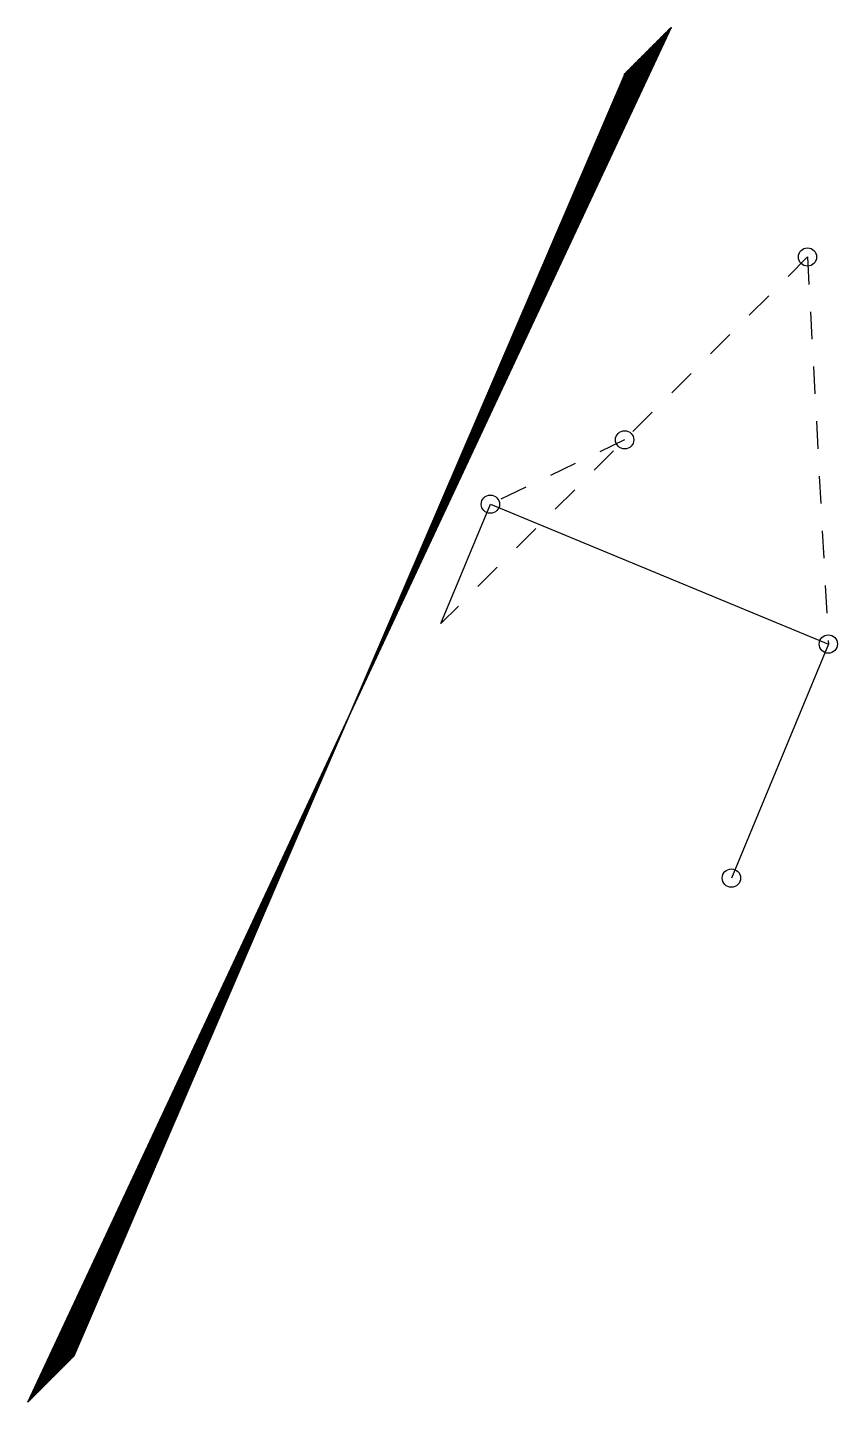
# Model space of a CAD drawing. Header units: millimetres. Extents: x -4.5 to 4.3, y -8.5 to 6.5.
import ezdxf

# ---------------------------------------------------------------- set-up
doc = ezdxf.new("R2010")
doc.units = ezdxf.units.MM
doc.linetypes.add('DASH', pattern=[0.6, 0.3, -0.3])

msp = doc.modelspace()

# ---------------------------------------------------------------- linework, layer by layer
at = {"layer": 'Sketch', "color": 255, "linetype": 'DASH'}
for p, q in [((4.01, 4.01), (0, 0)), ((4.01, 4.01), (4.238, -0.224)), ((2.01, 2.01), (0.542, 1.306)), ((2.01, 2.01), (0.542, 1.306)), ((2.01, 2.01), (0.542, 1.306)), ((2.01, 2.01), (0.542, 1.306)), ((2.01, 2.01), (0.542, 1.306)), ((2.01, 2.01), (0.542, 1.306))]:
    msp.add_line(p, q, dxfattribs=at)
at = {"layer": 'Sketch', "color": 1}
for p, q in [((0, 0), (0.542, 1.306)), ((0.542, 1.306), (4.238, -0.224)), ((4.238, -0.224), (3.178, -2.784))]:
    msp.add_line(p, q, dxfattribs=at)
at = {"layer": 'Sketch', "color": 3}
for points in [[(2.52, 6.52), (-4.52, -8.52)], [(2.516, 6.516), (-4.516, -8.516)], [(2.512, 6.512), (-4.512, -8.512)], [(2.508, 6.508), (-4.508, -8.508)], [(2.504, 6.504), (-4.504, -8.504)], [(2.5, 6.5), (-4.5, -8.5)], [(2.496, 6.496), (-4.496, -8.496)], [(2.492, 6.492), (-4.492, -8.492)], [(2.488, 6.488), (-4.488, -8.488)], [(2.484, 6.484), (-4.484, -8.484)], [(2.48, 6.48), (-4.48, -8.48)], [(2.476, 6.476), (-4.476, -8.476)], [(2.472, 6.472), (-4.472, -8.472)], [(2.468, 6.468), (-4.468, -8.468)], [(2.464, 6.464), (-4.464, -8.464)], [(2.46, 6.46), (-4.46, -8.46)], [(2.456, 6.456), (-4.456, -8.456)], [(2.452, 6.452), (-4.452, -8.452)], [(2.448, 6.448), (-4.448, -8.448)], [(2.444, 6.444), (-4.444, -8.444)], [(2.44, 6.44), (-4.44, -8.44)], [(2.436, 6.436), (-4.436, -8.436)], [(2.432, 6.432), (-4.432, -8.432)], [(2.428, 6.428), (-4.428, -8.428)], [(2.424, 6.424), (-4.424, -8.424)], [(2.42, 6.42), (-4.42, -8.42)], [(2.416, 6.416), (-4.416, -8.416)], [(2.412, 6.412), (-4.412, -8.412)], [(2.408, 6.408), (-4.408, -8.408)], [(2.404, 6.404), (-4.404, -8.404)], [(2.4, 6.4), (-4.4, -8.4)], [(2.396, 6.396), (-4.396, -8.396)], [(2.392, 6.392), (-4.392, -8.392)], [(2.388, 6.388), (-4.388, -8.388)], [(2.384, 6.384), (-4.384, -8.384)], [(2.38, 6.38), (-4.38, -8.38)], [(2.376, 6.376), (-4.376, -8.376)], [(2.372, 6.372), (-4.372, -8.372)], [(2.368, 6.368), (-4.368, -8.368)], [(2.364, 6.364), (-4.364, -8.364)], [(2.36, 6.36), (-4.36, -8.36)], [(2.356, 6.356), (-4.356, -8.356)], [(2.352, 6.352), (-4.352, -8.352)], [(2.348, 6.348), (-4.348, -8.348)], [(2.344, 6.344), (-4.344, -8.344)], [(2.34, 6.34), (-4.34, -8.34)], [(2.336, 6.336), (-4.336, -8.336)], [(2.332, 6.332), (-4.332, -8.332)], [(2.328, 6.328), (-4.328, -8.328)], [(2.324, 6.324), (-4.324, -8.324)], [(2.32, 6.32), (-4.32, -8.32)], [(2.316, 6.316), (-4.316, -8.316)], [(2.312, 6.312), (-4.312, -8.312)], [(2.308, 6.308), (-4.308, -8.308)], [(2.304, 6.304), (-4.304, -8.304)], [(2.3, 6.3), (-4.3, -8.3)], [(2.296, 6.296), (-4.296, -8.296)], [(2.292, 6.292), (-4.292, -8.292)], [(2.288, 6.288), (-4.288, -8.288)], [(2.284, 6.284), (-4.284, -8.284)], [(2.28, 6.28), (-4.28, -8.28)], [(2.276, 6.276), (-4.276, -8.276)], [(2.272, 6.272), (-4.272, -8.272)], [(2.268, 6.268), (-4.268, -8.268)], [(2.264, 6.264), (-4.264, -8.264)], [(2.26, 6.26), (-4.26, -8.26)], [(2.256, 6.256), (-4.256, -8.256)], [(2.252, 6.252), (-4.252, -8.252)], [(2.248, 6.248), (-4.248, -8.248)], [(2.244, 6.244), (-4.244, -8.244)], [(2.24, 6.24), (-4.24, -8.24)], [(2.236, 6.236), (-4.236, -8.236)], [(2.232, 6.232), (-4.232, -8.232)], [(2.228, 6.228), (-4.228, -8.228)], [(2.224, 6.224), (-4.224, -8.224)], [(2.22, 6.22), (-4.22, -8.22)], [(2.216, 6.216), (-4.216, -8.216)], [(2.212, 6.212), (-4.212, -8.212)], [(2.208, 6.208), (-4.208, -8.208)], [(2.204, 6.204), (-4.204, -8.204)], [(2.2, 6.2), (-4.2, -8.2)], [(2.196, 6.196), (-4.196, -8.196)], [(2.192, 6.192), (-4.192, -8.192)], [(2.188, 6.188), (-4.188, -8.188)], [(2.184, 6.184), (-4.184, -8.184)], [(2.18, 6.18), (-4.18, -8.18)], [(2.176, 6.176), (-4.176, -8.176)], [(2.172, 6.172), (-4.172, -8.172)], [(2.168, 6.168), (-4.168, -8.168)], [(2.164, 6.164), (-4.164, -8.164)], [(2.16, 6.16), (-4.16, -8.16)], [(2.156, 6.156), (-4.156, -8.156)], [(2.152, 6.152), (-4.152, -8.152)], [(2.148, 6.148), (-4.148, -8.148)], [(2.144, 6.144), (-4.144, -8.144)], [(2.14, 6.14), (-4.14, -8.14)], [(2.136, 6.136), (-4.136, -8.136)], [(2.132, 6.132), (-4.132, -8.132)], [(2.128, 6.128), (-4.128, -8.128)], [(2.124, 6.124), (-4.124, -8.124)], [(2.12, 6.12), (-4.12, -8.12)], [(2.116, 6.116), (-4.116, -8.116)], [(2.112, 6.112), (-4.112, -8.112)], [(2.108, 6.108), (-4.108, -8.108)], [(2.104, 6.104), (-4.104, -8.104)], [(2.1, 6.1), (-4.1, -8.1)], [(2.096, 6.096), (-4.096, -8.096)], [(2.092, 6.092), (-4.092, -8.092)], [(2.088, 6.088), (-4.088, -8.088)], [(2.084, 6.084), (-4.084, -8.084)], [(2.08, 6.08), (-4.08, -8.08)], [(2.076, 6.076), (-4.076, -8.076)], [(2.072, 6.072), (-4.072, -8.072)], [(2.068, 6.068), (-4.068, -8.068)], [(2.064, 6.064), (-4.064, -8.064)], [(2.06, 6.06), (-4.06, -8.06)], [(2.056, 6.056), (-4.056, -8.056)], [(2.052, 6.052), (-4.052, -8.052)], [(2.048, 6.048), (-4.048, -8.048)], [(2.044, 6.044), (-4.044, -8.044)], [(2.04, 6.04), (-4.04, -8.04)], [(2.036, 6.036), (-4.036, -8.036)], [(2.032, 6.032), (-4.032, -8.032)], [(2.028, 6.028), (-4.028, -8.028)]]:
    msp.add_lwpolyline(points, dxfattribs=at)
at = {"layer": 'Sketch', "color": 30}
msp.add_lwpolyline([(2.024, 6.024), (-4.024, -8.024)], dxfattribs=at)
at = {"layer": 'Sketch', "color": 1}
msp.add_lwpolyline([(2.02, 6.02), (-4.02, -8.02)], dxfattribs=at)
at = {"layer": 'Sketch', "color": 32}
msp.add_lwpolyline([(2.016, 6.016), (-4.016, -8.016)], dxfattribs=at)
at = {"layer": 'Sketch', "color": 0}
msp.add_lwpolyline([(2.012, 6.012), (-4.012, -8.012)], dxfattribs=at)
at = {"layer": 'Sketch', "color": 1}
for centre in [(4.01, 4.01), (4.01, 4.01), (2.01, 2.01), (2.01, 2.01), (2.01, 2.01), (2.01, 2.01), (2.01, 2.01), (2.01, 2.01), (0.542, 1.306), (4.238, -0.224), (3.178, -2.784)]:
    msp.add_circle(centre, 0.1, dxfattribs=at)
at = {"layer": 'Sketch', "color": 3}
for p in [(2.47, 6.47), (2.474, 6.474), (2.478, 6.478), (2.482, 6.482), (2.486, 6.486), (2.49, 6.49), (2.494, 6.494), (2.498, 6.498), (2.502, 6.502), (2.506, 6.506), (2.51, 6.51), (2.514, 6.514), (2.518, 6.518), (2.318, 6.318), (2.322, 6.322), (2.326, 6.326), (2.33, 6.33), (2.334, 6.334), (2.338, 6.338), (2.342, 6.342), (2.346, 6.346), (2.35, 6.35), (2.354, 6.354), (2.358, 6.358), (2.362, 6.362), (2.366, 6.366), (2.37, 6.37), (2.374, 6.374), (2.378, 6.378), (2.382, 6.382), (2.386, 6.386), (2.39, 6.39), (2.394, 6.394), (2.398, 6.398), (2.402, 6.402), (2.406, 6.406), (2.41, 6.41), (2.414, 6.414), (2.418, 6.418), (2.422, 6.422), (2.426, 6.426), (2.43, 6.43), (2.434, 6.434), (2.438, 6.438), (2.442, 6.442), (2.446, 6.446), (2.45, 6.45), (2.454, 6.454), (2.458, 6.458), (2.462, 6.462), (2.466, 6.466), (2.17, 6.17), (2.174, 6.174), (2.178, 6.178), (2.182, 6.182), (2.186, 6.186), (2.19, 6.19), (2.194, 6.194), (2.198, 6.198), (2.202, 6.202), (2.206, 6.206), (2.21, 6.21), (2.214, 6.214), (2.218, 6.218), (2.222, 6.222), (2.226, 6.226), (2.23, 6.23), (2.234, 6.234), (2.238, 6.238), (2.242, 6.242), (2.246, 6.246), (2.25, 6.25), (2.254, 6.254), (2.258, 6.258), (2.262, 6.262), (2.266, 6.266), (2.27, 6.27), (2.274, 6.274), (2.278, 6.278), (2.282, 6.282), (2.286, 6.286), (2.29, 6.29), (2.294, 6.294), (2.298, 6.298), (2.302, 6.302), (2.306, 6.306), (2.31, 6.31), (2.314, 6.314), (2.022, 6.022), (2.026, 6.026), (2.03, 6.03), (2.034, 6.034), (2.038, 6.038), (2.042, 6.042), (2.046, 6.046), (2.05, 6.05), (2.054, 6.054), (2.058, 6.058), (2.062, 6.062), (2.066, 6.066), (2.07, 6.07), (2.074, 6.074), (2.078, 6.078), (2.082, 6.082), (2.086, 6.086), (2.09, 6.09), (2.094, 6.094), (2.098, 6.098), (2.102, 6.102), (2.106, 6.106), (2.11, 6.11), (2.114, 6.114), (2.118, 6.118), (2.122, 6.122), (2.126, 6.126), (2.13, 6.13), (2.134, 6.134), (2.138, 6.138), (2.142, 6.142), (2.146, 6.146), (2.15, 6.15), (2.154, 6.154), (2.158, 6.158), (2.162, 6.162), (2.166, 6.166), (2.01, 6.01)]:
    msp.add_point(p, dxfattribs=at)
at = {"layer": 'Sketch', "color": 5}
msp.add_point((2.018, 6.018), dxfattribs=at)
at = {"layer": 'Sketch', "color": 9}
msp.add_point((2.014, 6.014), dxfattribs=at)

doc.saveas('drawing.dxf')
